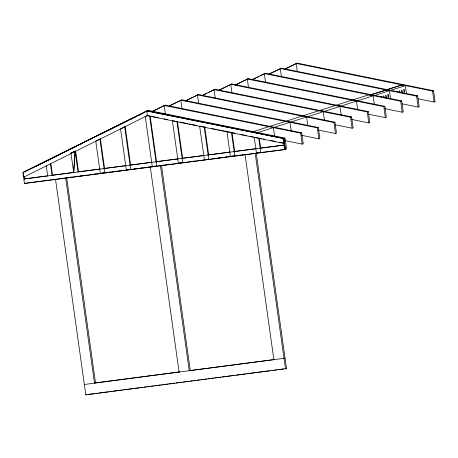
<?xml version="1.0" encoding="UTF-8"?>
<svg xmlns="http://www.w3.org/2000/svg" width="458" height="458" viewBox="0 0 458 458"><rect width="100%" height="100%" fill="white"/><g stroke="black" fill="none" stroke-linecap="round" stroke-linejoin="round"><path stroke-width="0.69" d="M78.026 171.962L75.083 151.031L70.956 153.081L73.686 172.529L75.078 151.255L75.633 151.071L78.541 171.744M73.686 172.529L75.112 151.232M24.091 177.034L23.576 177.2L22.9 172.506L146.72 111.031L148.587 110.452L285.002 138.093L286.542 149.062L284.658 149.629L24.44 183.475L23.816 179.015L47.735 175.809M22.9 172.506L147.241 110.865L283.639 138.528L285.002 138.093M24.383 171.922L147.545 110.784L283.966 138.425L285.506 149.394M35.632 166.523L53.552 157.626M54.141 157.334L61.16 153.848M62.437 153.218L67.538 150.682M72.645 148.146L75.833 146.566M80.94 144.03L82.217 143.394M100.084 134.526L121.147 124.072M122.423 123.437L127.524 120.906M130.719 119.32L135.82 116.784M139.014 115.204L142.203 113.618M152.05 111.5L165.212 105.151L301.707 132.809L303.248 143.778L302.206 144.11L285.408 140.703M152.451 111.489L165.212 105.151M70.984 153.287L75.078 151.255M130.667 165.578L125.206 126.723L120.557 128.938L126.305 169.844L131.606 169.208M169.311 105.89L181.837 99.855L318.333 127.513L319.873 138.482L318.837 138.808L301.335 135.265M169.712 105.872L181.837 99.855M185.301 100.903L198.463 94.554L334.958 122.212L336.498 133.181L335.462 133.513L318.665 130.106M185.702 100.892L198.463 94.554M201.926 95.608L215.094 89.258L351.584 116.916L353.129 127.885L352.087 128.211L335.29 124.811M202.327 95.59L206.798 93.375M208.075 92.739L215.094 89.258M218.638 90.3L231.8 83.946L368.295 111.603L369.835 122.572L368.799 122.904L351.297 119.361M218.397 90.598L231.8 83.946M235.183 85.011L248.345 78.662L384.84 106.319L386.38 117.288L385.344 117.62L368.541 114.214M235.584 84.993L248.345 78.662M252.181 79.606L265.348 73.251L401.718 100.886L403.258 111.855L402.221 112.181L384.84 108.661M252.581 79.589L258.965 76.423M260.241 75.788L265.348 73.251M268.777 74.202L281.304 68.168L417.633 95.791L419.173 106.76L418.131 107.092L402.135 103.846M268.537 74.505L281.304 68.168M284.658 69.147L297.19 63.112L433.56 90.747L435.1 101.71L434.058 102.042L418.068 98.802M285.7 68.815L297.19 63.112M23.421 172.34L23.742 172.237M24.44 183.475L25.287 183.206M253.251 131.652L268.84 126.683M269.859 126.356L285.449 121.387M286.485 121.055L302.074 116.092M303.11 115.759L318.699 110.79M335.428 105.483L319.844 110.447L324.39 111.368L339.979 106.405L341.21 115.181M351.95 100.193L336.367 105.163L340.918 106.084L356.501 101.115L357.738 109.897M352.963 99.867L368.553 94.903L373.098 95.825L374.335 104.601M386.649 89.699L400.87 85.165L405.353 85.64L406.486 93.667M385.985 90.106L370.041 94.989L385.985 90.106L389.42 90.713L390.554 98.745M401.918 85.028L387.021 89.779L390.462 90.386L405.353 85.64M257.802 132.574L273.392 127.605L274.623 136.387M274.411 127.278L289.994 122.309L291.231 131.091M291.036 121.977L306.62 117.013L307.856 125.79M307.661 116.681L323.251 111.712L324.482 120.494M357.515 100.789L373.098 95.825M389.42 90.713L374.53 95.464L371.089 94.852M258.776 138.31L260.751 152.354L256.411 152.92L254.224 137.383L259.297 138.144L260.779 148.678M265.56 82.497L264.312 73.583L400.681 101.212L401.718 100.886M281.424 76.726L280.267 68.5L416.591 96.123L417.633 95.791M297.305 71.671L296.149 63.444L432.518 91.073L433.56 90.747M165.424 114.397L164.176 105.483L300.666 133.141L301.707 132.809M182.055 109.096L180.801 100.188L317.291 127.839L318.333 127.513M198.68 103.8L197.427 94.886L333.922 122.544L334.958 122.212M215.306 98.499L214.052 89.591L350.547 117.248L351.584 116.916M231.92 92.505L230.763 84.278L367.253 111.935L368.295 111.603M248.557 87.902L247.309 78.994L383.798 106.651L384.84 106.319M283.748 143.377L284.269 143.211L283.622 138.511L146.72 111.031L147.379 115.731L283.748 143.377L283.09 138.671L284.269 143.211L279.374 142.215M23.816 179.015L284.55 145.003L260.442 148.14M55.515 179.341L85.806 394.888L86.848 394.556M285.065 358.179L84.346 384.48M85.806 394.888L286.531 368.587L256.228 153.001M52.693 175.162L73.967 172.397M78.221 171.842L100.199 168.985M104.453 168.429L125.727 165.664M129.98 165.109L151.959 162.252M156.212 161.697L178.196 158.84M182.45 158.285L203.718 155.52M207.972 154.964L229.95 152.108M234.21 151.552L256.188 148.695M66.462 177.681L67.881 177.498M70.005 177.223L71.419 177.04M77.081 176.301L78.501 176.118M80.625 175.843L82.039 175.66M84.163 175.38L85.583 175.196M91.245 174.458L92.665 174.275M94.789 174L96.203 173.817M105.409 172.62L106.823 172.431M108.947 172.156L110.367 171.973M112.491 171.698L113.905 171.515M116.029 171.235L117.443 171.052M119.572 170.777L120.986 170.594M123.11 170.313L124.524 170.13M133.73 168.933L135.15 168.75M137.274 168.475L138.688 168.292M140.812 168.012L142.226 167.828M144.35 167.554L145.77 167.37M147.894 167.09L149.308 166.907M162.058 165.252L163.472 165.063M165.596 164.788L167.01 164.605M168.429 164.422L169.844 164.239M189.669 161.657L191.089 161.474M193.213 161.199L194.627 161.016M203.833 159.819L208.791 159.172M214.453 158.434L215.873 158.25M217.997 157.976L219.411 157.792M225.073 157.054L226.492 156.871M228.616 156.59L230.031 156.407M235.698 155.674L237.112 155.485M239.236 155.21L240.65 155.027M242.78 154.752L244.194 154.569M24.961 183.309L285.5 149.36M95.298 382.859L179.559 371.902M189.475 370.614L274.445 359.559M88.262 394.372L93.93 393.634M95.344 393.451L97.468 393.176M98.888 392.993L108.088 391.796M109.508 391.607L111.632 391.332M113.046 391.149L122.252 389.953M123.666 389.769L132.872 388.573M134.291 388.384L139.249 387.743M140.663 387.56L142.787 387.279M144.201 387.096L146.325 386.821M147.745 386.638L149.869 386.357M151.283 386.174L153.407 385.899M154.827 385.716L156.951 385.441M158.365 385.252L160.489 384.978M161.903 384.794L164.027 384.52M165.447 384.331L167.571 384.056M168.985 383.873L171.109 383.598M172.529 383.415L174.653 383.134M176.067 382.951L178.191 382.676M179.605 382.493L181.734 382.212M183.148 382.029L185.272 381.754M186.687 381.571L188.811 381.296M190.23 381.108L192.354 380.833M193.768 380.65L195.892 380.375M197.312 380.192L199.436 379.911M200.85 379.728L202.974 379.453M204.388 379.27L206.512 378.989M207.932 378.806L210.056 378.531M211.47 378.348L213.594 378.073M215.014 377.884L217.138 377.61M218.552 377.426L220.676 377.152M222.096 376.968L224.22 376.688M225.634 376.505L231.296 375.766M232.716 375.583L234.839 375.308M236.254 375.125L245.459 373.928M246.873 373.739L256.079 372.543M257.499 372.36L269.533 370.797M271.657 370.516L273.077 370.333M274.491 370.15L276.615 369.875M278.035 369.692L280.159 369.411M281.573 369.228L283.697 368.953M285.111 368.77L286.531 368.587M147.356 115.565L145.26 116.567L152.274 166.466L156.613 165.899L149.606 116.017L147.356 115.565L23.576 177.2L23.473 173.725M150.699 116.132L158.388 117.695M163.987 118.828L167.479 119.538M180.068 122.086L187.763 123.649M189.16 123.929L196.854 125.492M204.549 127.049L205.945 127.335M211.539 128.469L217.132 129.603M218.535 129.883L226.223 131.446M231.822 132.58L235.315 133.284M240.914 134.417L246.507 135.557M250.005 136.261L253.497 136.971M259.096 138.104L261.89 138.671M263.293 138.957L264.69 139.238M270.283 140.371L275.876 141.505M270.151 146.279L271.542 146.566M432.518 91.073L434.058 102.042M416.591 96.123L418.131 107.092M400.681 101.212L402.221 112.181M383.798 106.651L385.344 117.62M367.253 111.935L368.799 122.904M350.547 117.248L352.087 128.211M333.922 122.544L335.462 133.513M317.291 127.839L318.837 138.808M300.666 133.141L302.206 144.11M283.639 138.528L285.174 149.463M284.029 145.169L284.658 149.629M255.192 153.333L285.489 368.913M245.064 154.649L273.901 359.828M232.069 132.94L234.754 152.039M204.715 126.826L208.642 154.77M208.711 159.126L204.194 126.992L199.642 126.07L204.371 159.687M177.458 121.422L182.713 158.817M161.456 165.327L190.288 370.505L189.251 370.837L160.415 165.659M150.15 116.023L156.642 162.235M150.287 166.975L179.124 372.154M124.685 126.889L130.644 169.277M100.422 138.894L104.653 168.996M66.685 177.693L95.516 382.831L94.474 383.163L65.643 178.025M46.264 165.933L47.666 175.912M24.417 177.034L24.709 179.095M23.999 176.456L24.383 179.198M401.947 92.922A1.5 0.361 82.6 0 1 401.54 90.707A1.5 0.361 82.6 0 1 402.067 90.541A1.5 0.361 82.6 0 1 402.29 92.814M397.08 91.783A1.5 0.361 82.6 0 1 397.43 91.674M399.342 92.407A1.5 0.361 82.6 0 1 399.479 90.81A1.5 0.361 82.6 0 1 400.034 92.19M386.014 98.001A1.5 0.361 82.6 0 1 385.607 95.785A1.5 0.361 82.6 0 1 386.134 95.619A1.5 0.361 82.6 0 1 386.357 97.892M381.148 96.861A1.5 0.361 82.6 0 1 381.497 96.752M383.409 97.485A1.5 0.361 82.6 0 1 383.546 95.888A1.5 0.361 82.6 0 1 384.102 97.262M99.901 139.06L95.768 141.11L100.285 173.227L104.624 172.666L99.901 139.06M52.527 175.185L52.006 175.351L50.397 163.884L50.958 164.044L52.527 175.185M182.69 162.51L178.345 163.077L172.385 120.666L176.937 121.588L182.69 162.51M234.731 155.743L230.391 156.304L226.899 131.475L231.45 132.396L234.731 155.743M403.836 89.631A1.5 0.361 82.6 0 0 404.196 92.207A1.5 0.361 82.6 0 0 404.534 90.753A1.5 0.361 82.6 0 0 403.836 89.631M387.903 94.709A1.5 0.361 82.6 0 0 388.264 97.285A1.5 0.361 82.6 0 0 388.602 95.831A1.5 0.361 82.6 0 0 387.903 94.709"/></g></svg>
